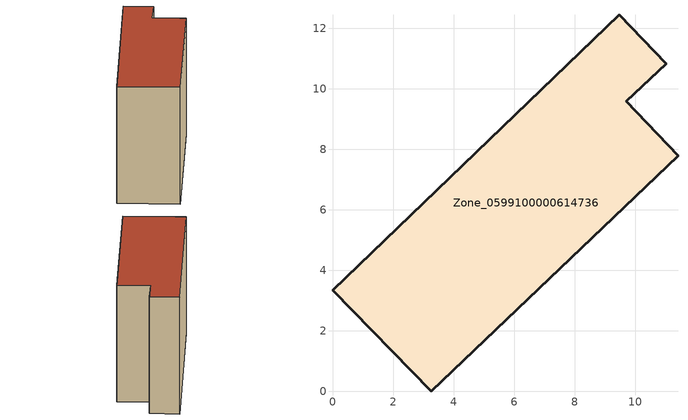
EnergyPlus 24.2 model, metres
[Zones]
Zone_0599100000614736
 floor ground (C_G): 0,3.34 9.48,12.46 11.03,10.83 9.71,9.59 11.42,7.79 3.26,0 z0
 wall outside (C_F): 3.26,0 11.42,7.79 9.71,9.59 11.03,10.83 9.48,12.46 0,3.34 3.26,0 z0:9.63
 roof outside (C_R): 9.48,12.46 0,3.34 3.26,0 11.42,7.79 9.71,9.59 11.03,10.83 z9.63
[BUILDING]
Pand.0599100000614736: North Axis=0; Terrain=City; Loads Convergence Tolerance Value=0.04; Temperature Convergence Tolerance Value=0.4; Solar Distribution=FullExterior; Maximum Number of Warmup Days=25; Minimum Number of Warmup Days=1
[Site:Location]
Rotterdam.The.Hague.AP_ZH_NLD Design_Conditions: Latitude=51.96; Longitude=4.45; Time Zone=1; Elevation=-4.5
[SITE:GROUNDTEMPERATURE:BUILDINGSURFACE]
18, 18, 18, 18, 18, 18, 18, 18, 18, 18, 18, 18
[MATERIAL] Thermal Absorptance=0.9; Solar Absorptance=0.7; Visible Absorptance=0.7
Name | Roughness | Thickness | Conductivity | Density | Specific Heat
G.TI.1946 | MediumSmooth | 0.15 | 1 | 540 | 1210
F.TI.1946 | Rough | 0.3 | 0.857143 | 1920 | 840
R.TI.1946 | MediumRough | 0.2 | 0.1 | 1500 | 1000
[CONSTRUCTION]
C_G: G.TI.1946
C_F: F.TI.1946
C_R: R.TI.1946
[ZONE]
Zone_0599100000614736: Type=1; Multiplier=1; Ceiling Height=Autocalculate; Volume=Autocalculate; Floor Area=autocalculate; Part of Total Floor Area=Yes
[ZONEINFILTRATION:DESIGNFLOWRATE]
Infil_Zone_0599100000614736: Zone or ZoneList or Space or SpaceList=Zone_0599100000614736; Schedule=AlwaysOn; Design Flow Rate Calculation Method=Flow/Area; Flow Rate per Floor Area=0.003; Constant Term Coefficient=1; Temperature Term Coefficient=0; Velocity Term Coefficient=0; Velocity Squared Term Coefficient=0
[HVACTEMPLATE:ZONE:IDEALLOADSAIRSYSTEM]
Zone_0599100000614736: Maximum Heating Supply Air Temperature=50; Minimum Cooling Supply Air Temperature=13; Maximum Heating Supply Air Humidity Ratio=0.0156; Minimum Cooling Supply Air Humidity Ratio=0.0077; Heating Limit=NoLimit; Cooling Limit=NoLimit; Dehumidification Control Type=ConstantSensibleHeatRatio; Cooling Sensible Heat Ratio=0.7; Dehumidification Setpoint=60; Humidification Control Type=None; Humidification Setpoint=30; Outdoor Air Method=None; Outdoor Air Flow Rate per Person=0.00944; Outdoor Air Flow Rate per Zone Floor Area=0; Outdoor Air Flow Rate per Zone=0; Demand Controlled Ventilation Type=None; Outdoor Air Economizer Type=NoEconomizer; Heat Recovery Type=None; Sensible Heat Recovery Effectiveness=0.7; Latent Heat Recovery Effectiveness=0.65
[ZONECONTROL:THERMOSTAT]
ThermostatControl_Zone_0599100000614736: Zone or ZoneList=Zone_0599100000614736; Control Type Schedule=DualSetpointControlType; Control 1=Thermostat_Zone_0599100000614736; Temperature Difference Between Cutout And Setpoint=0
[THERMOSTATSETPOINT:DUALSETPOINT]
Thermostat_Zone_0599100000614736: Heating Setpoint Temperature Schedule=HeatingSetpoint_Zone_0599100000614736; Cooling Setpoint Temperature Schedule=CoolingSetpoint_Zone_0599100000614736
[SCHEDULE:COMPACT]
HeatingSetpoint_Zone_0599100000614736: Through: 12/31, For: AllDays, Until: 24:00, 21
CoolingSetpoint_Zone_0599100000614736: Through: 12/31, For: AllDays, Until: 24:00, 24
DualSetpointControlType: Through: 12/31, For: AllDays, Until: 24:00, 4
AlwaysOn: Through: 12/31, For: AllDays, Until: 24:00, 1
